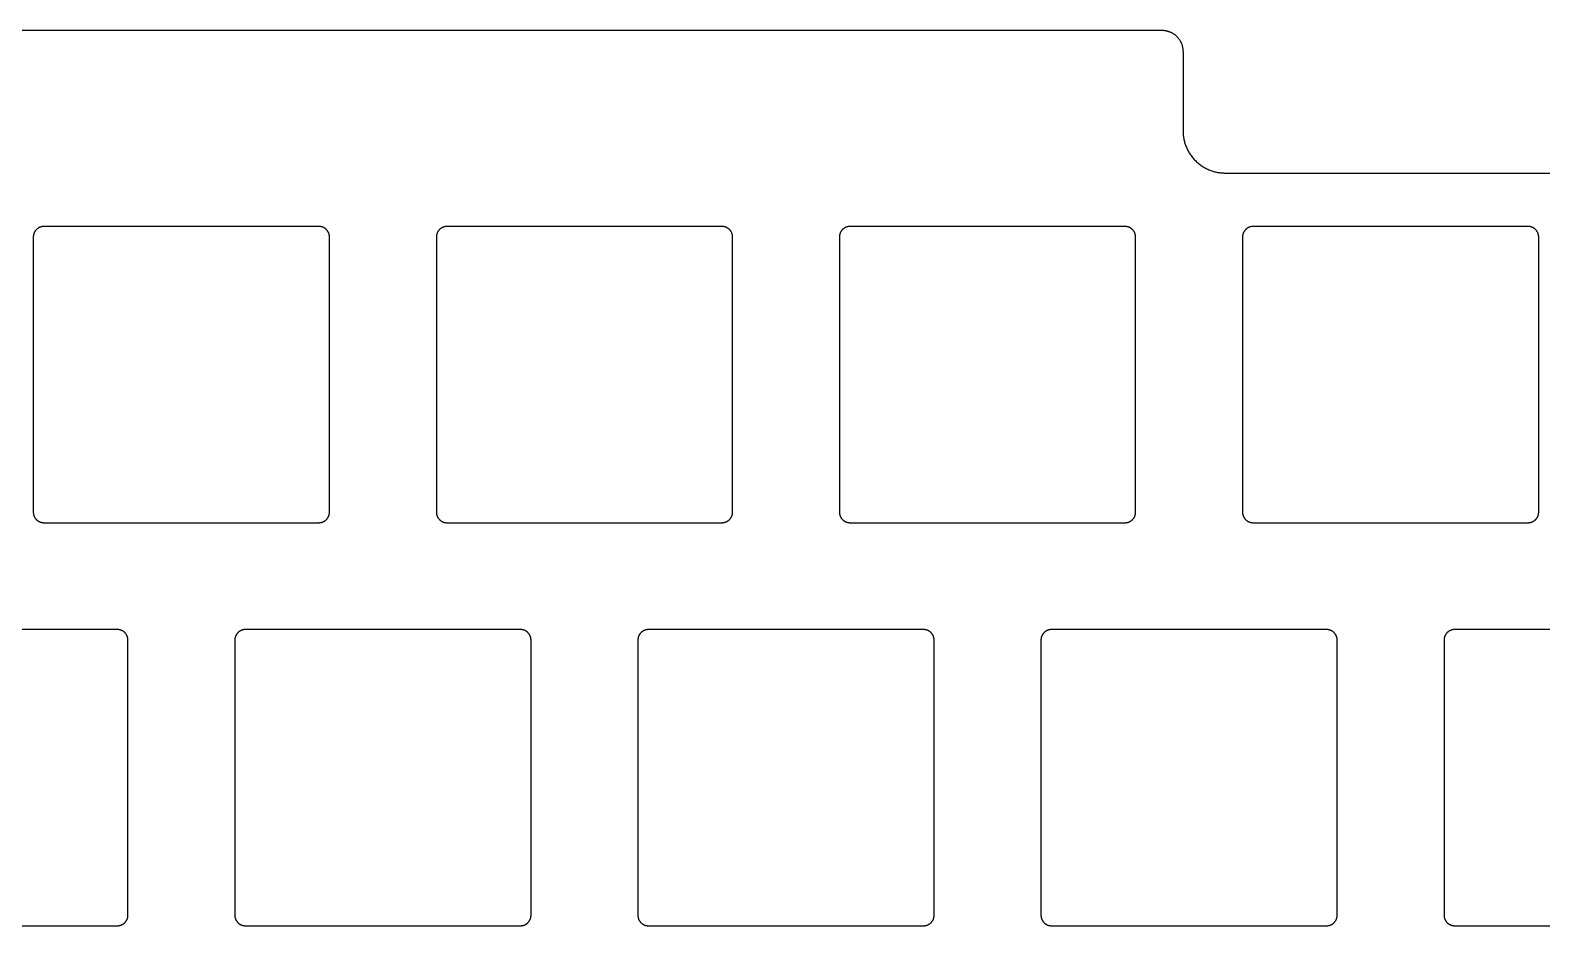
# Model space of a CAD drawing. Header units: millimetres. Extents: x -9 to 295, y -92 to 16.
# Drawn here: x 69.1 to 140.5, y -26 to 16.3 of the extents above; entities that cross this region are included whole.
import ezdxf

# ---------------------------------------------------------------- set-up
doc = ezdxf.new("R2010")
doc.units = ezdxf.units.MM
doc.layers.add('Layer 01', color=18, linetype='Continuous', true_color=0x000000)

msp = doc.modelspace()

# ---------------------------------------------------------------- linework, layer by layer
at = {"layer": 'Layer 01'}
for points in [[(12.308, 16.274), (122.538, 16.274), (122.56, 16.274), (122.582, 16.273), (122.605, 16.272), (122.627, 16.27), (122.65, 16.268), (122.673, 16.265), (122.696, 16.261), (122.719, 16.257), (122.743, 16.253), (122.766, 16.248), (122.789, 16.242), (122.813, 16.236), (122.836, 16.229), (122.859, 16.221), (122.882, 16.213), (122.906, 16.204), (122.929, 16.194), (122.952, 16.184), (122.974, 16.174), (122.997, 16.162), (123.019, 16.15), (123.041, 16.138), (123.063, 16.125), (123.085, 16.111), (123.106, 16.097), (123.127, 16.082), (123.148, 16.066), (123.168, 16.05), (123.188, 16.034), (123.207, 16.017), (123.226, 15.999), (123.245, 15.981), (123.263, 15.963), (123.28, 15.944), (123.297, 15.924), (123.314, 15.904), (123.33, 15.884), (123.345, 15.864), (123.36, 15.843), (123.374, 15.821), (123.388, 15.8), (123.401, 15.778), (123.414, 15.756), (123.426, 15.733), (123.437, 15.711), (123.448, 15.688), (123.458, 15.665), (123.467, 15.642), (123.476, 15.619), (123.484, 15.596), (123.492, 15.573), (123.499, 15.549), (123.505, 15.526), (123.511, 15.503), (123.516, 15.479), (123.521, 15.456), (123.525, 15.433), (123.528, 15.41), (123.531, 15.387), (123.533, 15.364), (123.535, 15.341), (123.537, 15.319), (123.537, 15.296), (123.538, 15.274), (123.538, 11.525), (123.538, 11.481), (123.539, 11.436), (123.542, 11.391), (123.546, 11.345), (123.55, 11.3), (123.556, 11.254), (123.563, 11.207), (123.571, 11.161), (123.58, 11.115), (123.59, 11.068), (123.602, 11.021), (123.615, 10.975), (123.629, 10.928), (123.644, 10.882), (123.66, 10.835), (123.678, 10.789), (123.697, 10.743), (123.717, 10.697), (123.738, 10.652), (123.761, 10.606), (123.785, 10.562), (123.81, 10.518), (123.836, 10.474), (123.864, 10.431), (123.892, 10.388), (123.922, 10.346), (123.953, 10.305), (123.985, 10.264), (124.018, 10.225), (124.052, 10.186), (124.087, 10.148), (124.123, 10.111), (124.16, 10.075), (124.198, 10.04), (124.237, 10.005), (124.277, 9.972), (124.317, 9.94), (124.359, 9.909), (124.401, 9.88), (124.443, 9.851), (124.486, 9.824), (124.53, 9.797), (124.574, 9.772), (124.619, 9.748), (124.664, 9.726), (124.709, 9.704), (124.755, 9.684), (124.801, 9.665), (124.848, 9.648), (124.894, 9.631), (124.941, 9.616), (124.987, 9.602), (125.034, 9.589), (125.08, 9.578), (125.127, 9.568), (125.174, 9.558), (125.22, 9.55), (125.266, 9.544), (125.312, 9.538), (125.358, 9.533), (125.403, 9.53), (125.448, 9.527), (125.493, 9.526), (125.538, 9.525), (159.688, 9.525)], [(60.175, -26.05), (73.175, -26.05), (73.186, -26.05), (73.197, -26.05), (73.209, -26.049), (73.22, -26.048), (73.231, -26.047), (73.243, -26.045), (73.254, -26.044), (73.266, -26.042), (73.278, -26.039), (73.289, -26.037), (73.301, -26.034), (73.313, -26.031), (73.324, -26.027), (73.336, -26.023), (73.348, -26.019), (73.359, -26.015), (73.371, -26.01), (73.382, -26.005), (73.393, -26), (73.405, -25.994), (73.416, -25.988), (73.427, -25.982), (73.438, -25.975), (73.449, -25.968), (73.459, -25.961), (73.47, -25.954), (73.48, -25.946), (73.49, -25.938), (73.5, -25.93), (73.51, -25.921), (73.519, -25.913), (73.529, -25.904), (73.538, -25.894), (73.546, -25.885), (73.555, -25.875), (73.563, -25.865), (73.571, -25.855), (73.579, -25.845), (73.586, -25.834), (73.594, -25.824), (73.6, -25.813), (73.607, -25.802), (73.613, -25.791), (73.619, -25.78), (73.625, -25.768), (73.63, -25.757), (73.635, -25.746), (73.64, -25.734), (73.644, -25.722), (73.648, -25.711), (73.652, -25.699), (73.656, -25.688), (73.659, -25.676), (73.662, -25.664), (73.664, -25.653), (73.667, -25.641), (73.669, -25.629), (73.67, -25.618), (73.672, -25.606), (73.673, -25.595), (73.674, -25.584), (73.675, -25.572), (73.675, -25.561), (73.675, -25.55), (73.675, -12.55), (73.675, -12.539), (73.675, -12.528), (73.674, -12.516), (73.673, -12.505), (73.672, -12.494), (73.67, -12.482), (73.669, -12.471), (73.667, -12.459), (73.664, -12.447), (73.662, -12.436), (73.659, -12.424), (73.656, -12.412), (73.652, -12.401), (73.648, -12.389), (73.644, -12.378), (73.64, -12.366), (73.635, -12.355), (73.63, -12.343), (73.625, -12.332), (73.619, -12.32), (73.613, -12.309), (73.607, -12.298), (73.6, -12.287), (73.594, -12.276), (73.586, -12.266), (73.579, -12.255), (73.571, -12.245), (73.563, -12.235), (73.555, -12.225), (73.546, -12.215), (73.538, -12.206), (73.529, -12.197), (73.519, -12.187), (73.51, -12.179), (73.5, -12.17), (73.49, -12.162), (73.48, -12.154), (73.47, -12.146), (73.459, -12.139), (73.449, -12.132), (73.438, -12.125), (73.427, -12.118), (73.416, -12.112), (73.405, -12.106), (73.393, -12.1), (73.382, -12.095), (73.371, -12.09), (73.359, -12.085), (73.348, -12.081), (73.336, -12.077), (73.324, -12.073), (73.313, -12.069), (73.301, -12.066), (73.289, -12.063), (73.278, -12.061), (73.266, -12.058), (73.254, -12.056), (73.243, -12.055), (73.231, -12.053), (73.22, -12.052), (73.209, -12.051), (73.197, -12.051), (73.186, -12.05), (73.175, -12.05), (60.175, -12.05)], [(149.375, -12.05), (136.375, -12.05), (136.364, -12.05), (136.353, -12.051), (136.341, -12.051), (136.33, -12.052), (136.319, -12.053), (136.307, -12.055), (136.296, -12.056), (136.284, -12.058), (136.272, -12.061), (136.261, -12.063), (136.249, -12.066), (136.237, -12.069), (136.226, -12.073), (136.214, -12.077), (136.203, -12.081), (136.191, -12.085), (136.179, -12.09), (136.168, -12.095), (136.157, -12.1), (136.145, -12.106), (136.134, -12.112), (136.123, -12.118), (136.112, -12.125), (136.101, -12.132), (136.091, -12.139), (136.08, -12.146), (136.07, -12.154), (136.06, -12.162), (136.05, -12.17), (136.04, -12.179), (136.031, -12.187), (136.021, -12.197), (136.012, -12.206), (136.004, -12.215), (135.995, -12.225), (135.987, -12.235), (135.979, -12.245), (135.971, -12.255), (135.964, -12.266), (135.956, -12.276), (135.95, -12.287), (135.943, -12.298), (135.937, -12.309), (135.931, -12.32), (135.925, -12.332), (135.92, -12.343), (135.915, -12.355), (135.91, -12.366), (135.906, -12.378), (135.902, -12.389), (135.898, -12.401), (135.894, -12.412), (135.891, -12.424), (135.888, -12.436), (135.886, -12.447), (135.883, -12.459), (135.881, -12.471), (135.88, -12.482), (135.878, -12.494), (135.877, -12.505), (135.876, -12.516), (135.875, -12.528), (135.875, -12.539), (135.875, -12.55), (135.875, -25.55), (135.875, -25.561), (135.875, -25.572), (135.876, -25.584), (135.877, -25.595), (135.878, -25.606), (135.88, -25.618), (135.881, -25.629), (135.883, -25.641), (135.886, -25.653), (135.888, -25.664), (135.891, -25.676), (135.894, -25.688), (135.898, -25.699), (135.902, -25.711), (135.906, -25.722), (135.91, -25.734), (135.915, -25.746), (135.92, -25.757), (135.925, -25.768), (135.931, -25.78), (135.937, -25.791), (135.943, -25.802), (135.95, -25.813), (135.956, -25.824), (135.964, -25.834), (135.971, -25.845), (135.979, -25.855), (135.987, -25.865), (135.995, -25.875), (136.004, -25.885), (136.012, -25.894), (136.021, -25.904), (136.031, -25.913), (136.04, -25.921), (136.05, -25.93), (136.06, -25.938), (136.07, -25.946), (136.08, -25.954), (136.091, -25.961), (136.101, -25.968), (136.112, -25.975), (136.123, -25.982), (136.134, -25.988), (136.145, -25.994), (136.157, -26), (136.168, -26.005), (136.179, -26.01), (136.191, -26.015), (136.203, -26.019), (136.214, -26.023), (136.226, -26.027), (136.237, -26.031), (136.249, -26.034), (136.261, -26.037), (136.272, -26.039), (136.284, -26.042), (136.296, -26.044), (136.307, -26.045), (136.319, -26.047), (136.33, -26.048), (136.341, -26.049), (136.353, -26.05), (136.364, -26.05), (136.375, -26.05), (149.375, -26.05)]]:
    msp.add_lwpolyline(points, dxfattribs=at)
for points in [[(69.7, 7), (69.689, 7), (69.678, 6.999), (69.666, 6.999), (69.655, 6.998), (69.644, 6.997), (69.632, 6.995), (69.621, 6.994), (69.609, 6.992), (69.597, 6.989), (69.586, 6.987), (69.574, 6.984), (69.562, 6.981), (69.551, 6.977), (69.539, 6.973), (69.527, 6.969), (69.516, 6.965), (69.504, 6.96), (69.493, 6.955), (69.482, 6.95), (69.47, 6.944), (69.459, 6.938), (69.448, 6.932), (69.437, 6.925), (69.426, 6.918), (69.416, 6.911), (69.405, 6.904), (69.395, 6.896), (69.385, 6.888), (69.375, 6.88), (69.365, 6.871), (69.356, 6.863), (69.346, 6.854), (69.337, 6.844), (69.329, 6.835), (69.32, 6.825), (69.312, 6.815), (69.304, 6.805), (69.296, 6.795), (69.289, 6.784), (69.281, 6.774), (69.275, 6.763), (69.268, 6.752), (69.262, 6.741), (69.256, 6.73), (69.25, 6.718), (69.245, 6.707), (69.24, 6.696), (69.235, 6.684), (69.231, 6.672), (69.227, 6.661), (69.223, 6.649), (69.219, 6.638), (69.216, 6.626), (69.213, 6.614), (69.211, 6.603), (69.208, 6.591), (69.206, 6.579), (69.205, 6.568), (69.203, 6.556), (69.202, 6.545), (69.201, 6.534), (69.2, 6.522), (69.2, 6.511), (69.2, 6.5), (69.2, -6.5), (69.2, -6.511), (69.2, -6.522), (69.201, -6.534), (69.202, -6.545), (69.203, -6.556), (69.205, -6.568), (69.206, -6.579), (69.208, -6.591), (69.211, -6.603), (69.213, -6.614), (69.216, -6.626), (69.219, -6.638), (69.223, -6.649), (69.227, -6.661), (69.231, -6.672), (69.235, -6.684), (69.24, -6.696), (69.245, -6.707), (69.25, -6.718), (69.256, -6.73), (69.262, -6.741), (69.268, -6.752), (69.275, -6.763), (69.281, -6.774), (69.289, -6.784), (69.296, -6.795), (69.304, -6.805), (69.312, -6.815), (69.32, -6.825), (69.329, -6.835), (69.337, -6.844), (69.346, -6.854), (69.356, -6.863), (69.365, -6.871), (69.375, -6.88), (69.385, -6.888), (69.395, -6.896), (69.405, -6.904), (69.416, -6.911), (69.426, -6.918), (69.437, -6.925), (69.448, -6.932), (69.459, -6.938), (69.47, -6.944), (69.482, -6.95), (69.493, -6.955), (69.504, -6.96), (69.516, -6.965), (69.527, -6.969), (69.539, -6.973), (69.551, -6.977), (69.562, -6.981), (69.574, -6.984), (69.586, -6.987), (69.597, -6.989), (69.609, -6.992), (69.621, -6.994), (69.632, -6.995), (69.644, -6.997), (69.655, -6.998), (69.666, -6.999), (69.678, -6.999), (69.689, -7), (69.7, -7), (82.7, -7), (82.711, -7), (82.722, -6.999), (82.734, -6.999), (82.745, -6.998), (82.756, -6.997), (82.768, -6.995), (82.779, -6.994), (82.791, -6.992), (82.803, -6.989), (82.814, -6.987), (82.826, -6.984), (82.838, -6.981), (82.849, -6.977), (82.861, -6.973), (82.873, -6.969), (82.884, -6.965), (82.896, -6.96), (82.907, -6.955), (82.918, -6.95), (82.93, -6.944), (82.941, -6.938), (82.952, -6.932), (82.963, -6.925), (82.974, -6.918), (82.984, -6.911), (82.995, -6.904), (83.005, -6.896), (83.015, -6.888), (83.025, -6.88), (83.035, -6.871), (83.044, -6.863), (83.054, -6.854), (83.063, -6.844), (83.071, -6.835), (83.08, -6.825), (83.088, -6.815), (83.096, -6.805), (83.104, -6.795), (83.111, -6.784), (83.119, -6.774), (83.125, -6.763), (83.132, -6.752), (83.138, -6.741), (83.144, -6.73), (83.15, -6.718), (83.155, -6.707), (83.16, -6.696), (83.165, -6.684), (83.169, -6.672), (83.173, -6.661), (83.177, -6.649), (83.181, -6.638), (83.184, -6.626), (83.187, -6.614), (83.189, -6.603), (83.192, -6.591), (83.194, -6.579), (83.195, -6.568), (83.197, -6.556), (83.198, -6.545), (83.199, -6.534), (83.2, -6.522), (83.2, -6.511), (83.2, -6.5), (83.2, 6.5), (83.2, 6.511), (83.2, 6.522), (83.199, 6.534), (83.198, 6.545), (83.197, 6.556), (83.195, 6.568), (83.194, 6.579), (83.192, 6.591), (83.189, 6.603), (83.187, 6.614), (83.184, 6.626), (83.181, 6.638), (83.177, 6.649), (83.173, 6.661), (83.169, 6.672), (83.165, 6.684), (83.16, 6.696), (83.155, 6.707), (83.15, 6.718), (83.144, 6.73), (83.138, 6.741), (83.132, 6.752), (83.125, 6.763), (83.119, 6.774), (83.111, 6.784), (83.104, 6.795), (83.096, 6.805), (83.088, 6.815), (83.08, 6.825), (83.071, 6.835), (83.063, 6.844), (83.054, 6.854), (83.044, 6.863), (83.035, 6.871), (83.025, 6.88), (83.015, 6.888), (83.005, 6.896), (82.995, 6.904), (82.984, 6.911), (82.974, 6.918), (82.963, 6.925), (82.952, 6.932), (82.941, 6.938), (82.93, 6.944), (82.918, 6.95), (82.907, 6.955), (82.896, 6.96), (82.884, 6.965), (82.873, 6.969), (82.861, 6.973), (82.849, 6.977), (82.838, 6.981), (82.826, 6.984), (82.814, 6.987), (82.803, 6.989), (82.791, 6.992), (82.779, 6.994), (82.768, 6.995), (82.756, 6.997), (82.745, 6.998), (82.734, 6.999), (82.722, 6.999), (82.711, 7), (82.7, 7)], [(88.75, -7), (101.75, -7), (101.761, -7), (101.772, -6.999), (101.784, -6.999), (101.795, -6.998), (101.806, -6.997), (101.818, -6.995), (101.829, -6.994), (101.841, -6.992), (101.853, -6.989), (101.864, -6.987), (101.876, -6.984), (101.888, -6.981), (101.899, -6.977), (101.911, -6.973), (101.923, -6.969), (101.934, -6.965), (101.946, -6.96), (101.957, -6.955), (101.968, -6.95), (101.98, -6.944), (101.991, -6.938), (102.002, -6.932), (102.013, -6.925), (102.024, -6.918), (102.034, -6.911), (102.045, -6.904), (102.055, -6.896), (102.065, -6.888), (102.075, -6.88), (102.085, -6.871), (102.094, -6.863), (102.104, -6.854), (102.113, -6.844), (102.121, -6.835), (102.13, -6.825), (102.138, -6.815), (102.146, -6.805), (102.154, -6.795), (102.161, -6.784), (102.169, -6.774), (102.175, -6.763), (102.182, -6.752), (102.188, -6.741), (102.194, -6.73), (102.2, -6.718), (102.205, -6.707), (102.21, -6.696), (102.215, -6.684), (102.219, -6.672), (102.223, -6.661), (102.227, -6.649), (102.231, -6.638), (102.234, -6.626), (102.237, -6.614), (102.239, -6.603), (102.242, -6.591), (102.244, -6.579), (102.245, -6.568), (102.247, -6.556), (102.248, -6.545), (102.249, -6.534), (102.25, -6.522), (102.25, -6.511), (102.25, -6.5), (102.25, 6.5), (102.25, 6.511), (102.25, 6.522), (102.249, 6.534), (102.248, 6.545), (102.247, 6.556), (102.245, 6.568), (102.244, 6.579), (102.242, 6.591), (102.239, 6.603), (102.237, 6.614), (102.234, 6.626), (102.231, 6.638), (102.227, 6.649), (102.223, 6.661), (102.219, 6.672), (102.215, 6.684), (102.21, 6.696), (102.205, 6.707), (102.2, 6.718), (102.194, 6.73), (102.188, 6.741), (102.182, 6.752), (102.175, 6.763), (102.169, 6.774), (102.161, 6.784), (102.154, 6.795), (102.146, 6.805), (102.138, 6.815), (102.13, 6.825), (102.121, 6.835), (102.113, 6.844), (102.104, 6.854), (102.094, 6.863), (102.085, 6.871), (102.075, 6.88), (102.065, 6.888), (102.055, 6.896), (102.045, 6.904), (102.034, 6.911), (102.024, 6.918), (102.013, 6.925), (102.002, 6.932), (101.991, 6.938), (101.98, 6.944), (101.968, 6.95), (101.957, 6.955), (101.946, 6.96), (101.934, 6.965), (101.923, 6.969), (101.911, 6.973), (101.899, 6.977), (101.888, 6.981), (101.876, 6.984), (101.864, 6.987), (101.853, 6.989), (101.841, 6.992), (101.829, 6.994), (101.818, 6.995), (101.806, 6.997), (101.795, 6.998), (101.784, 6.999), (101.772, 6.999), (101.761, 7), (101.75, 7), (88.75, 7), (88.739, 7), (88.728, 6.999), (88.716, 6.999), (88.705, 6.998), (88.694, 6.997), (88.682, 6.995), (88.671, 6.994), (88.659, 6.992), (88.647, 6.989), (88.636, 6.987), (88.624, 6.984), (88.612, 6.981), (88.601, 6.977), (88.589, 6.973), (88.577, 6.969), (88.566, 6.965), (88.554, 6.96), (88.543, 6.955), (88.532, 6.95), (88.52, 6.944), (88.509, 6.938), (88.498, 6.932), (88.487, 6.925), (88.476, 6.918), (88.466, 6.911), (88.455, 6.904), (88.445, 6.896), (88.435, 6.888), (88.425, 6.88), (88.415, 6.871), (88.406, 6.863), (88.396, 6.854), (88.387, 6.844), (88.379, 6.835), (88.37, 6.825), (88.362, 6.815), (88.354, 6.805), (88.346, 6.795), (88.339, 6.784), (88.331, 6.774), (88.325, 6.763), (88.318, 6.752), (88.312, 6.741), (88.306, 6.73), (88.3, 6.718), (88.295, 6.707), (88.29, 6.696), (88.285, 6.684), (88.281, 6.672), (88.277, 6.661), (88.273, 6.649), (88.269, 6.638), (88.266, 6.626), (88.263, 6.614), (88.261, 6.603), (88.258, 6.591), (88.256, 6.579), (88.255, 6.568), (88.253, 6.556), (88.252, 6.545), (88.251, 6.534), (88.25, 6.522), (88.25, 6.511), (88.25, 6.5), (88.25, -6.5), (88.25, -6.511), (88.25, -6.522), (88.251, -6.534), (88.252, -6.545), (88.253, -6.556), (88.255, -6.568), (88.256, -6.579), (88.258, -6.591), (88.261, -6.603), (88.263, -6.614), (88.266, -6.626), (88.269, -6.638), (88.273, -6.649), (88.277, -6.661), (88.281, -6.672), (88.285, -6.684), (88.29, -6.696), (88.295, -6.707), (88.3, -6.718), (88.306, -6.73), (88.312, -6.741), (88.318, -6.752), (88.325, -6.763), (88.331, -6.774), (88.339, -6.784), (88.346, -6.795), (88.354, -6.805), (88.362, -6.815), (88.37, -6.825), (88.379, -6.835), (88.387, -6.844), (88.396, -6.854), (88.406, -6.863), (88.415, -6.871), (88.425, -6.88), (88.435, -6.888), (88.445, -6.896), (88.455, -6.904), (88.466, -6.911), (88.476, -6.918), (88.487, -6.925), (88.498, -6.932), (88.509, -6.938), (88.52, -6.944), (88.532, -6.95), (88.543, -6.955), (88.554, -6.96), (88.566, -6.965), (88.577, -6.969), (88.589, -6.973), (88.601, -6.977), (88.612, -6.981), (88.624, -6.984), (88.636, -6.987), (88.647, -6.989), (88.659, -6.992), (88.671, -6.994), (88.682, -6.995), (88.694, -6.997), (88.705, -6.998), (88.716, -6.999), (88.728, -6.999), (88.739, -7)], [(107.8, 7), (107.789, 7), (107.778, 6.999), (107.766, 6.999), (107.755, 6.998), (107.744, 6.997), (107.732, 6.995), (107.721, 6.994), (107.709, 6.992), (107.697, 6.989), (107.686, 6.987), (107.674, 6.984), (107.662, 6.981), (107.651, 6.977), (107.639, 6.973), (107.627, 6.969), (107.616, 6.965), (107.604, 6.96), (107.593, 6.955), (107.582, 6.95), (107.57, 6.944), (107.559, 6.938), (107.548, 6.932), (107.537, 6.925), (107.526, 6.918), (107.516, 6.911), (107.505, 6.904), (107.495, 6.896), (107.485, 6.888), (107.475, 6.88), (107.465, 6.871), (107.456, 6.863), (107.446, 6.854), (107.437, 6.844), (107.429, 6.835), (107.42, 6.825), (107.412, 6.815), (107.404, 6.805), (107.396, 6.795), (107.389, 6.784), (107.381, 6.774), (107.375, 6.763), (107.368, 6.752), (107.362, 6.741), (107.356, 6.73), (107.35, 6.718), (107.345, 6.707), (107.34, 6.696), (107.335, 6.684), (107.331, 6.672), (107.327, 6.661), (107.323, 6.649), (107.319, 6.638), (107.316, 6.626), (107.313, 6.614), (107.311, 6.603), (107.308, 6.591), (107.306, 6.579), (107.305, 6.568), (107.303, 6.556), (107.302, 6.545), (107.301, 6.534), (107.3, 6.522), (107.3, 6.511), (107.3, 6.5), (107.3, -6.5), (107.3, -6.511), (107.3, -6.522), (107.301, -6.534), (107.302, -6.545), (107.303, -6.556), (107.305, -6.568), (107.306, -6.579), (107.308, -6.591), (107.311, -6.603), (107.313, -6.614), (107.316, -6.626), (107.319, -6.638), (107.323, -6.649), (107.327, -6.661), (107.331, -6.672), (107.335, -6.684), (107.34, -6.696), (107.345, -6.707), (107.35, -6.718), (107.356, -6.73), (107.362, -6.741), (107.368, -6.752), (107.375, -6.763), (107.381, -6.774), (107.389, -6.784), (107.396, -6.795), (107.404, -6.805), (107.412, -6.815), (107.42, -6.825), (107.429, -6.835), (107.437, -6.844), (107.446, -6.854), (107.456, -6.863), (107.465, -6.871), (107.475, -6.88), (107.485, -6.888), (107.495, -6.896), (107.505, -6.904), (107.516, -6.911), (107.526, -6.918), (107.537, -6.925), (107.548, -6.932), (107.559, -6.938), (107.57, -6.944), (107.582, -6.95), (107.593, -6.955), (107.604, -6.96), (107.616, -6.965), (107.627, -6.969), (107.639, -6.973), (107.651, -6.977), (107.662, -6.981), (107.674, -6.984), (107.686, -6.987), (107.697, -6.989), (107.709, -6.992), (107.721, -6.994), (107.732, -6.995), (107.744, -6.997), (107.755, -6.998), (107.766, -6.999), (107.778, -6.999), (107.789, -7), (107.8, -7), (120.8, -7), (120.811, -7), (120.822, -6.999), (120.834, -6.999), (120.845, -6.998), (120.856, -6.997), (120.868, -6.995), (120.879, -6.994), (120.891, -6.992), (120.903, -6.989), (120.914, -6.987), (120.926, -6.984), (120.938, -6.981), (120.949, -6.977), (120.961, -6.973), (120.973, -6.969), (120.984, -6.965), (120.996, -6.96), (121.007, -6.955), (121.018, -6.95), (121.03, -6.944), (121.041, -6.938), (121.052, -6.932), (121.063, -6.925), (121.074, -6.918), (121.084, -6.911), (121.095, -6.904), (121.105, -6.896), (121.115, -6.888), (121.125, -6.88), (121.135, -6.871), (121.144, -6.863), (121.154, -6.854), (121.163, -6.844), (121.171, -6.835), (121.18, -6.825), (121.188, -6.815), (121.196, -6.805), (121.204, -6.795), (121.211, -6.784), (121.219, -6.774), (121.225, -6.763), (121.232, -6.752), (121.238, -6.741), (121.244, -6.73), (121.25, -6.718), (121.255, -6.707), (121.26, -6.696), (121.265, -6.684), (121.269, -6.672), (121.273, -6.661), (121.277, -6.649), (121.281, -6.638), (121.284, -6.626), (121.287, -6.614), (121.289, -6.603), (121.292, -6.591), (121.294, -6.579), (121.295, -6.568), (121.297, -6.556), (121.298, -6.545), (121.299, -6.534), (121.3, -6.522), (121.3, -6.511), (121.3, -6.5), (121.3, 6.5), (121.3, 6.511), (121.3, 6.522), (121.299, 6.534), (121.298, 6.545), (121.297, 6.556), (121.295, 6.568), (121.294, 6.579), (121.292, 6.591), (121.289, 6.603), (121.287, 6.614), (121.284, 6.626), (121.281, 6.638), (121.277, 6.649), (121.273, 6.661), (121.269, 6.672), (121.265, 6.684), (121.26, 6.696), (121.255, 6.707), (121.25, 6.718), (121.244, 6.73), (121.238, 6.741), (121.232, 6.752), (121.225, 6.763), (121.219, 6.774), (121.211, 6.784), (121.204, 6.795), (121.196, 6.805), (121.188, 6.815), (121.18, 6.825), (121.171, 6.835), (121.163, 6.844), (121.154, 6.854), (121.144, 6.863), (121.135, 6.871), (121.125, 6.88), (121.115, 6.888), (121.105, 6.896), (121.095, 6.904), (121.084, 6.911), (121.074, 6.918), (121.063, 6.925), (121.052, 6.932), (121.041, 6.938), (121.03, 6.944), (121.018, 6.95), (121.007, 6.955), (120.996, 6.96), (120.984, 6.965), (120.973, 6.969), (120.961, 6.973), (120.949, 6.977), (120.938, 6.981), (120.926, 6.984), (120.914, 6.987), (120.903, 6.989), (120.891, 6.992), (120.879, 6.994), (120.868, 6.995), (120.856, 6.997), (120.845, 6.998), (120.834, 6.999), (120.822, 6.999), (120.811, 7), (120.8, 7)], [(126.85, -7), (139.85, -7), (139.861, -7), (139.872, -6.999), (139.884, -6.999), (139.895, -6.998), (139.906, -6.997), (139.918, -6.995), (139.929, -6.994), (139.941, -6.992), (139.953, -6.989), (139.964, -6.987), (139.976, -6.984), (139.988, -6.981), (139.999, -6.977), (140.011, -6.973), (140.023, -6.969), (140.034, -6.965), (140.046, -6.96), (140.057, -6.955), (140.068, -6.95), (140.08, -6.944), (140.091, -6.938), (140.102, -6.932), (140.113, -6.925), (140.124, -6.918), (140.134, -6.911), (140.145, -6.904), (140.155, -6.896), (140.165, -6.888), (140.175, -6.88), (140.185, -6.871), (140.194, -6.863), (140.204, -6.854), (140.213, -6.844), (140.221, -6.835), (140.23, -6.825), (140.238, -6.815), (140.246, -6.805), (140.254, -6.795), (140.261, -6.784), (140.269, -6.774), (140.275, -6.763), (140.282, -6.752), (140.288, -6.741), (140.294, -6.73), (140.3, -6.718), (140.305, -6.707), (140.31, -6.696), (140.315, -6.684), (140.319, -6.672), (140.323, -6.661), (140.327, -6.649), (140.331, -6.638), (140.334, -6.626), (140.337, -6.614), (140.339, -6.603), (140.342, -6.591), (140.344, -6.579), (140.345, -6.568), (140.347, -6.556), (140.348, -6.545), (140.349, -6.534), (140.35, -6.522), (140.35, -6.511), (140.35, -6.5), (140.35, 6.5), (140.35, 6.511), (140.35, 6.522), (140.349, 6.534), (140.348, 6.545), (140.347, 6.556), (140.345, 6.568), (140.344, 6.579), (140.342, 6.591), (140.339, 6.603), (140.337, 6.614), (140.334, 6.626), (140.331, 6.638), (140.327, 6.649), (140.323, 6.661), (140.319, 6.672), (140.315, 6.684), (140.31, 6.696), (140.305, 6.707), (140.3, 6.718), (140.294, 6.73), (140.288, 6.741), (140.282, 6.752), (140.275, 6.763), (140.269, 6.774), (140.261, 6.784), (140.254, 6.795), (140.246, 6.805), (140.238, 6.815), (140.23, 6.825), (140.221, 6.835), (140.213, 6.844), (140.204, 6.854), (140.194, 6.863), (140.185, 6.871), (140.175, 6.88), (140.165, 6.888), (140.155, 6.896), (140.145, 6.904), (140.134, 6.911), (140.124, 6.918), (140.113, 6.925), (140.102, 6.932), (140.091, 6.938), (140.08, 6.944), (140.068, 6.95), (140.057, 6.955), (140.046, 6.96), (140.034, 6.965), (140.023, 6.969), (140.011, 6.973), (139.999, 6.977), (139.988, 6.981), (139.976, 6.984), (139.964, 6.987), (139.953, 6.989), (139.941, 6.992), (139.929, 6.994), (139.918, 6.995), (139.906, 6.997), (139.895, 6.998), (139.884, 6.999), (139.872, 6.999), (139.861, 7), (139.85, 7), (126.85, 7), (126.839, 7), (126.828, 6.999), (126.816, 6.999), (126.805, 6.998), (126.794, 6.997), (126.782, 6.995), (126.771, 6.994), (126.759, 6.992), (126.747, 6.989), (126.736, 6.987), (126.724, 6.984), (126.712, 6.981), (126.701, 6.977), (126.689, 6.973), (126.677, 6.969), (126.666, 6.965), (126.654, 6.96), (126.643, 6.955), (126.632, 6.95), (126.62, 6.944), (126.609, 6.938), (126.598, 6.932), (126.587, 6.925), (126.576, 6.918), (126.566, 6.911), (126.555, 6.904), (126.545, 6.896), (126.535, 6.888), (126.525, 6.88), (126.515, 6.871), (126.506, 6.863), (126.496, 6.854), (126.487, 6.844), (126.479, 6.835), (126.47, 6.825), (126.462, 6.815), (126.454, 6.805), (126.446, 6.795), (126.439, 6.784), (126.431, 6.774), (126.425, 6.763), (126.418, 6.752), (126.412, 6.741), (126.406, 6.73), (126.4, 6.718), (126.395, 6.707), (126.39, 6.696), (126.385, 6.684), (126.381, 6.672), (126.377, 6.661), (126.373, 6.649), (126.369, 6.638), (126.366, 6.626), (126.363, 6.614), (126.361, 6.603), (126.358, 6.591), (126.356, 6.579), (126.355, 6.568), (126.353, 6.556), (126.352, 6.545), (126.351, 6.534), (126.35, 6.522), (126.35, 6.511), (126.35, 6.5), (126.35, -6.5), (126.35, -6.511), (126.35, -6.522), (126.351, -6.534), (126.352, -6.545), (126.353, -6.556), (126.355, -6.568), (126.356, -6.579), (126.358, -6.591), (126.361, -6.603), (126.363, -6.614), (126.366, -6.626), (126.369, -6.638), (126.373, -6.649), (126.377, -6.661), (126.381, -6.672), (126.385, -6.684), (126.39, -6.696), (126.395, -6.707), (126.4, -6.718), (126.406, -6.73), (126.412, -6.741), (126.418, -6.752), (126.425, -6.763), (126.431, -6.774), (126.439, -6.784), (126.446, -6.795), (126.454, -6.805), (126.462, -6.815), (126.47, -6.825), (126.479, -6.835), (126.487, -6.844), (126.496, -6.854), (126.506, -6.863), (126.515, -6.871), (126.525, -6.88), (126.535, -6.888), (126.545, -6.896), (126.555, -6.904), (126.566, -6.911), (126.576, -6.918), (126.587, -6.925), (126.598, -6.932), (126.609, -6.938), (126.62, -6.944), (126.632, -6.95), (126.643, -6.955), (126.654, -6.96), (126.666, -6.965), (126.677, -6.969), (126.689, -6.973), (126.701, -6.977), (126.712, -6.981), (126.724, -6.984), (126.736, -6.987), (126.747, -6.989), (126.759, -6.992), (126.771, -6.994), (126.782, -6.995), (126.794, -6.997), (126.805, -6.998), (126.816, -6.999), (126.828, -6.999), (126.839, -7)], [(79.225, -12.05), (79.214, -12.05), (79.203, -12.051), (79.191, -12.051), (79.18, -12.052), (79.169, -12.053), (79.157, -12.055), (79.146, -12.056), (79.134, -12.058), (79.122, -12.061), (79.111, -12.063), (79.099, -12.066), (79.087, -12.069), (79.076, -12.073), (79.064, -12.077), (79.052, -12.081), (79.041, -12.085), (79.029, -12.09), (79.018, -12.095), (79.007, -12.1), (78.995, -12.106), (78.984, -12.112), (78.973, -12.118), (78.962, -12.125), (78.951, -12.132), (78.941, -12.139), (78.93, -12.146), (78.92, -12.154), (78.91, -12.162), (78.9, -12.17), (78.89, -12.179), (78.881, -12.187), (78.871, -12.197), (78.862, -12.206), (78.854, -12.215), (78.845, -12.225), (78.837, -12.235), (78.829, -12.245), (78.821, -12.255), (78.814, -12.266), (78.806, -12.276), (78.8, -12.287), (78.793, -12.298), (78.787, -12.309), (78.781, -12.32), (78.775, -12.332), (78.77, -12.343), (78.765, -12.355), (78.76, -12.366), (78.756, -12.378), (78.752, -12.389), (78.748, -12.401), (78.744, -12.412), (78.741, -12.424), (78.738, -12.436), (78.736, -12.447), (78.733, -12.459), (78.731, -12.471), (78.73, -12.482), (78.728, -12.494), (78.727, -12.505), (78.726, -12.516), (78.725, -12.528), (78.725, -12.539), (78.725, -12.55), (78.725, -25.55), (78.725, -25.561), (78.725, -25.572), (78.726, -25.584), (78.727, -25.595), (78.728, -25.606), (78.73, -25.618), (78.731, -25.629), (78.733, -25.641), (78.736, -25.653), (78.738, -25.664), (78.741, -25.676), (78.744, -25.688), (78.748, -25.699), (78.752, -25.711), (78.756, -25.722), (78.76, -25.734), (78.765, -25.746), (78.77, -25.757), (78.775, -25.768), (78.781, -25.78), (78.787, -25.791), (78.793, -25.802), (78.8, -25.813), (78.806, -25.824), (78.814, -25.834), (78.821, -25.845), (78.829, -25.855), (78.837, -25.865), (78.845, -25.875), (78.854, -25.885), (78.862, -25.894), (78.871, -25.904), (78.881, -25.913), (78.89, -25.921), (78.9, -25.93), (78.91, -25.938), (78.92, -25.946), (78.93, -25.954), (78.941, -25.961), (78.951, -25.968), (78.962, -25.975), (78.973, -25.982), (78.984, -25.988), (78.995, -25.994), (79.007, -26), (79.018, -26.005), (79.029, -26.01), (79.041, -26.015), (79.052, -26.019), (79.064, -26.023), (79.076, -26.027), (79.087, -26.031), (79.099, -26.034), (79.111, -26.037), (79.122, -26.039), (79.134, -26.042), (79.146, -26.044), (79.157, -26.045), (79.169, -26.047), (79.18, -26.048), (79.191, -26.049), (79.203, -26.05), (79.214, -26.05), (79.225, -26.05), (92.225, -26.05), (92.236, -26.05), (92.247, -26.05), (92.259, -26.049), (92.27, -26.048), (92.281, -26.047), (92.293, -26.045), (92.304, -26.044), (92.316, -26.042), (92.328, -26.039), (92.339, -26.037), (92.351, -26.034), (92.363, -26.031), (92.374, -26.027), (92.386, -26.023), (92.397, -26.019), (92.409, -26.015), (92.421, -26.01), (92.432, -26.005), (92.443, -26), (92.455, -25.994), (92.466, -25.988), (92.477, -25.982), (92.488, -25.975), (92.499, -25.968), (92.509, -25.961), (92.52, -25.954), (92.53, -25.946), (92.54, -25.938), (92.55, -25.93), (92.56, -25.921), (92.569, -25.913), (92.579, -25.904), (92.588, -25.894), (92.596, -25.885), (92.605, -25.875), (92.613, -25.865), (92.621, -25.855), (92.629, -25.845), (92.636, -25.834), (92.643, -25.824), (92.65, -25.813), (92.657, -25.802), (92.663, -25.791), (92.669, -25.78), (92.675, -25.768), (92.68, -25.757), (92.685, -25.746), (92.69, -25.734), (92.694, -25.722), (92.698, -25.711), (92.702, -25.699), (92.706, -25.688), (92.709, -25.676), (92.712, -25.664), (92.714, -25.653), (92.717, -25.641), (92.719, -25.629), (92.72, -25.618), (92.722, -25.606), (92.723, -25.595), (92.724, -25.584), (92.724, -25.572), (92.725, -25.561), (92.725, -25.55), (92.725, -12.55), (92.725, -12.539), (92.724, -12.528), (92.724, -12.516), (92.723, -12.505), (92.722, -12.494), (92.72, -12.482), (92.719, -12.471), (92.717, -12.459), (92.714, -12.447), (92.712, -12.436), (92.709, -12.424), (92.706, -12.412), (92.702, -12.401), (92.698, -12.389), (92.694, -12.378), (92.69, -12.366), (92.685, -12.355), (92.68, -12.343), (92.675, -12.332), (92.669, -12.32), (92.663, -12.309), (92.657, -12.298), (92.65, -12.287), (92.643, -12.276), (92.636, -12.266), (92.629, -12.255), (92.621, -12.245), (92.613, -12.235), (92.605, -12.225), (92.596, -12.215), (92.588, -12.206), (92.579, -12.197), (92.569, -12.187), (92.56, -12.179), (92.55, -12.17), (92.54, -12.162), (92.53, -12.154), (92.52, -12.146), (92.509, -12.139), (92.499, -12.132), (92.488, -12.125), (92.477, -12.118), (92.466, -12.112), (92.455, -12.106), (92.443, -12.1), (92.432, -12.095), (92.421, -12.09), (92.409, -12.085), (92.397, -12.081), (92.386, -12.077), (92.374, -12.073), (92.363, -12.069), (92.351, -12.066), (92.339, -12.063), (92.328, -12.061), (92.316, -12.058), (92.304, -12.056), (92.293, -12.055), (92.281, -12.053), (92.27, -12.052), (92.259, -12.051), (92.247, -12.051), (92.236, -12.05), (92.225, -12.05)], [(98.275, -26.05), (111.275, -26.05), (111.286, -26.05), (111.297, -26.05), (111.309, -26.049), (111.32, -26.048), (111.331, -26.047), (111.343, -26.045), (111.354, -26.044), (111.366, -26.042), (111.378, -26.039), (111.389, -26.037), (111.401, -26.034), (111.413, -26.031), (111.424, -26.027), (111.436, -26.023), (111.448, -26.019), (111.459, -26.015), (111.471, -26.01), (111.482, -26.005), (111.493, -26), (111.505, -25.994), (111.516, -25.988), (111.527, -25.982), (111.538, -25.975), (111.549, -25.968), (111.559, -25.961), (111.57, -25.954), (111.58, -25.946), (111.59, -25.938), (111.6, -25.93), (111.61, -25.921), (111.619, -25.913), (111.629, -25.904), (111.638, -25.894), (111.646, -25.885), (111.655, -25.875), (111.663, -25.865), (111.671, -25.855), (111.679, -25.845), (111.686, -25.834), (111.694, -25.824), (111.7, -25.813), (111.707, -25.802), (111.713, -25.791), (111.719, -25.78), (111.725, -25.768), (111.73, -25.757), (111.735, -25.746), (111.74, -25.734), (111.744, -25.722), (111.748, -25.711), (111.752, -25.699), (111.756, -25.688), (111.759, -25.676), (111.762, -25.664), (111.764, -25.653), (111.767, -25.641), (111.769, -25.629), (111.77, -25.618), (111.772, -25.606), (111.773, -25.595), (111.774, -25.584), (111.775, -25.572), (111.775, -25.561), (111.775, -25.55), (111.775, -12.55), (111.775, -12.539), (111.775, -12.528), (111.774, -12.516), (111.773, -12.505), (111.772, -12.494), (111.77, -12.482), (111.769, -12.471), (111.767, -12.459), (111.764, -12.447), (111.762, -12.436), (111.759, -12.424), (111.756, -12.412), (111.752, -12.401), (111.748, -12.389), (111.744, -12.378), (111.74, -12.366), (111.735, -12.355), (111.73, -12.343), (111.725, -12.332), (111.719, -12.32), (111.713, -12.309), (111.707, -12.298), (111.7, -12.287), (111.694, -12.276), (111.686, -12.266), (111.679, -12.255), (111.671, -12.245), (111.663, -12.235), (111.655, -12.225), (111.646, -12.215), (111.638, -12.206), (111.629, -12.197), (111.619, -12.187), (111.61, -12.179), (111.6, -12.17), (111.59, -12.162), (111.58, -12.154), (111.57, -12.146), (111.559, -12.139), (111.549, -12.132), (111.538, -12.125), (111.527, -12.118), (111.516, -12.112), (111.505, -12.106), (111.493, -12.1), (111.482, -12.095), (111.471, -12.09), (111.459, -12.085), (111.448, -12.081), (111.436, -12.077), (111.424, -12.073), (111.413, -12.069), (111.401, -12.066), (111.389, -12.063), (111.378, -12.061), (111.366, -12.058), (111.354, -12.056), (111.343, -12.055), (111.331, -12.053), (111.32, -12.052), (111.309, -12.051), (111.297, -12.051), (111.286, -12.05), (111.275, -12.05), (98.275, -12.05), (98.264, -12.05), (98.253, -12.051), (98.241, -12.051), (98.23, -12.052), (98.219, -12.053), (98.207, -12.055), (98.196, -12.056), (98.184, -12.058), (98.172, -12.061), (98.161, -12.063), (98.149, -12.066), (98.137, -12.069), (98.126, -12.073), (98.114, -12.077), (98.103, -12.081), (98.091, -12.085), (98.079, -12.09), (98.068, -12.095), (98.057, -12.1), (98.045, -12.106), (98.034, -12.112), (98.023, -12.118), (98.012, -12.125), (98.001, -12.132), (97.991, -12.139), (97.98, -12.146), (97.97, -12.154), (97.96, -12.162), (97.95, -12.17), (97.94, -12.179), (97.931, -12.187), (97.921, -12.197), (97.912, -12.206), (97.904, -12.215), (97.895, -12.225), (97.887, -12.235), (97.879, -12.245), (97.871, -12.255), (97.864, -12.266), (97.856, -12.276), (97.85, -12.287), (97.843, -12.298), (97.837, -12.309), (97.831, -12.32), (97.825, -12.332), (97.82, -12.343), (97.815, -12.355), (97.81, -12.366), (97.806, -12.378), (97.802, -12.389), (97.798, -12.401), (97.794, -12.412), (97.791, -12.424), (97.788, -12.436), (97.786, -12.447), (97.783, -12.459), (97.781, -12.471), (97.78, -12.482), (97.778, -12.494), (97.777, -12.505), (97.776, -12.516), (97.775, -12.528), (97.775, -12.539), (97.775, -12.55), (97.775, -25.55), (97.775, -25.561), (97.775, -25.572), (97.776, -25.584), (97.777, -25.595), (97.778, -25.606), (97.78, -25.618), (97.781, -25.629), (97.783, -25.641), (97.786, -25.653), (97.788, -25.664), (97.791, -25.676), (97.794, -25.688), (97.798, -25.699), (97.802, -25.711), (97.806, -25.722), (97.81, -25.734), (97.815, -25.746), (97.82, -25.757), (97.825, -25.768), (97.831, -25.78), (97.837, -25.791), (97.843, -25.802), (97.85, -25.813), (97.856, -25.824), (97.864, -25.834), (97.871, -25.845), (97.879, -25.855), (97.887, -25.865), (97.895, -25.875), (97.904, -25.885), (97.912, -25.894), (97.921, -25.904), (97.931, -25.913), (97.94, -25.921), (97.95, -25.93), (97.96, -25.938), (97.97, -25.946), (97.98, -25.954), (97.991, -25.961), (98.001, -25.968), (98.012, -25.975), (98.023, -25.982), (98.034, -25.988), (98.045, -25.994), (98.057, -26), (98.068, -26.005), (98.079, -26.01), (98.091, -26.015), (98.103, -26.019), (98.114, -26.023), (98.126, -26.027), (98.137, -26.031), (98.149, -26.034), (98.161, -26.037), (98.172, -26.039), (98.184, -26.042), (98.196, -26.044), (98.207, -26.045), (98.219, -26.047), (98.23, -26.048), (98.241, -26.049), (98.253, -26.05), (98.264, -26.05)], [(117.325, -12.05), (117.314, -12.05), (117.303, -12.051), (117.291, -12.051), (117.28, -12.052), (117.269, -12.053), (117.257, -12.055), (117.246, -12.056), (117.234, -12.058), (117.222, -12.061), (117.211, -12.063), (117.199, -12.066), (117.187, -12.069), (117.176, -12.073), (117.164, -12.077), (117.152, -12.081), (117.141, -12.085), (117.129, -12.09), (117.118, -12.095), (117.107, -12.1), (117.095, -12.106), (117.084, -12.112), (117.073, -12.118), (117.062, -12.125), (117.051, -12.132), (117.041, -12.139), (117.03, -12.146), (117.02, -12.154), (117.01, -12.162), (117, -12.17), (116.99, -12.179), (116.981, -12.187), (116.971, -12.197), (116.962, -12.206), (116.954, -12.215), (116.945, -12.225), (116.937, -12.235), (116.929, -12.245), (116.921, -12.255), (116.914, -12.266), (116.906, -12.276), (116.9, -12.287), (116.893, -12.298), (116.887, -12.309), (116.881, -12.32), (116.875, -12.332), (116.87, -12.343), (116.865, -12.355), (116.86, -12.366), (116.856, -12.378), (116.852, -12.389), (116.848, -12.401), (116.844, -12.412), (116.841, -12.424), (116.838, -12.436), (116.836, -12.447), (116.833, -12.459), (116.831, -12.471), (116.83, -12.482), (116.828, -12.494), (116.827, -12.505), (116.826, -12.516), (116.825, -12.528), (116.825, -12.539), (116.825, -12.55), (116.825, -25.55), (116.825, -25.561), (116.825, -25.572), (116.826, -25.584), (116.827, -25.595), (116.828, -25.606), (116.83, -25.618), (116.831, -25.629), (116.833, -25.641), (116.836, -25.653), (116.838, -25.664), (116.841, -25.676), (116.844, -25.688), (116.848, -25.699), (116.852, -25.711), (116.856, -25.722), (116.86, -25.734), (116.865, -25.746), (116.87, -25.757), (116.875, -25.768), (116.881, -25.78), (116.887, -25.791), (116.893, -25.802), (116.9, -25.813), (116.906, -25.824), (116.914, -25.834), (116.921, -25.845), (116.929, -25.855), (116.937, -25.865), (116.945, -25.875), (116.954, -25.885), (116.962, -25.894), (116.971, -25.904), (116.981, -25.913), (116.99, -25.921), (117, -25.93), (117.01, -25.938), (117.02, -25.946), (117.03, -25.954), (117.041, -25.961), (117.051, -25.968), (117.062, -25.975), (117.073, -25.982), (117.084, -25.988), (117.095, -25.994), (117.107, -26), (117.118, -26.005), (117.129, -26.01), (117.141, -26.015), (117.152, -26.019), (117.164, -26.023), (117.176, -26.027), (117.187, -26.031), (117.199, -26.034), (117.211, -26.037), (117.222, -26.039), (117.234, -26.042), (117.246, -26.044), (117.257, -26.045), (117.269, -26.047), (117.28, -26.048), (117.291, -26.049), (117.303, -26.05), (117.314, -26.05), (117.325, -26.05), (130.325, -26.05), (130.336, -26.05), (130.347, -26.05), (130.359, -26.049), (130.37, -26.048), (130.381, -26.047), (130.393, -26.045), (130.404, -26.044), (130.416, -26.042), (130.428, -26.039), (130.439, -26.037), (130.451, -26.034), (130.463, -26.031), (130.474, -26.027), (130.486, -26.023), (130.497, -26.019), (130.509, -26.015), (130.521, -26.01), (130.532, -26.005), (130.543, -26), (130.555, -25.994), (130.566, -25.988), (130.577, -25.982), (130.588, -25.975), (130.599, -25.968), (130.609, -25.961), (130.62, -25.954), (130.63, -25.946), (130.64, -25.938), (130.65, -25.93), (130.66, -25.921), (130.669, -25.913), (130.679, -25.904), (130.688, -25.894), (130.696, -25.885), (130.705, -25.875), (130.713, -25.865), (130.721, -25.855), (130.729, -25.845), (130.736, -25.834), (130.743, -25.824), (130.75, -25.813), (130.757, -25.802), (130.763, -25.791), (130.769, -25.78), (130.775, -25.768), (130.78, -25.757), (130.785, -25.746), (130.79, -25.734), (130.794, -25.722), (130.798, -25.711), (130.802, -25.699), (130.806, -25.688), (130.809, -25.676), (130.812, -25.664), (130.814, -25.653), (130.817, -25.641), (130.819, -25.629), (130.82, -25.618), (130.822, -25.606), (130.823, -25.595), (130.824, -25.584), (130.824, -25.572), (130.825, -25.561), (130.825, -25.55), (130.825, -12.55), (130.825, -12.539), (130.824, -12.528), (130.824, -12.516), (130.823, -12.505), (130.822, -12.494), (130.82, -12.482), (130.819, -12.471), (130.817, -12.459), (130.814, -12.447), (130.812, -12.436), (130.809, -12.424), (130.806, -12.412), (130.802, -12.401), (130.798, -12.389), (130.794, -12.378), (130.79, -12.366), (130.785, -12.355), (130.78, -12.343), (130.775, -12.332), (130.769, -12.32), (130.763, -12.309), (130.757, -12.298), (130.75, -12.287), (130.743, -12.276), (130.736, -12.266), (130.729, -12.255), (130.721, -12.245), (130.713, -12.235), (130.705, -12.225), (130.696, -12.215), (130.688, -12.206), (130.679, -12.197), (130.669, -12.187), (130.66, -12.179), (130.65, -12.17), (130.64, -12.162), (130.63, -12.154), (130.62, -12.146), (130.609, -12.139), (130.599, -12.132), (130.588, -12.125), (130.577, -12.118), (130.566, -12.112), (130.555, -12.106), (130.543, -12.1), (130.532, -12.095), (130.521, -12.09), (130.509, -12.085), (130.497, -12.081), (130.486, -12.077), (130.474, -12.073), (130.463, -12.069), (130.451, -12.066), (130.439, -12.063), (130.428, -12.061), (130.416, -12.058), (130.404, -12.056), (130.393, -12.055), (130.381, -12.053), (130.37, -12.052), (130.359, -12.051), (130.347, -12.051), (130.336, -12.05), (130.325, -12.05)]]:
    msp.add_lwpolyline(points, close=True, dxfattribs=at)

doc.saveas('drawing.dxf')
